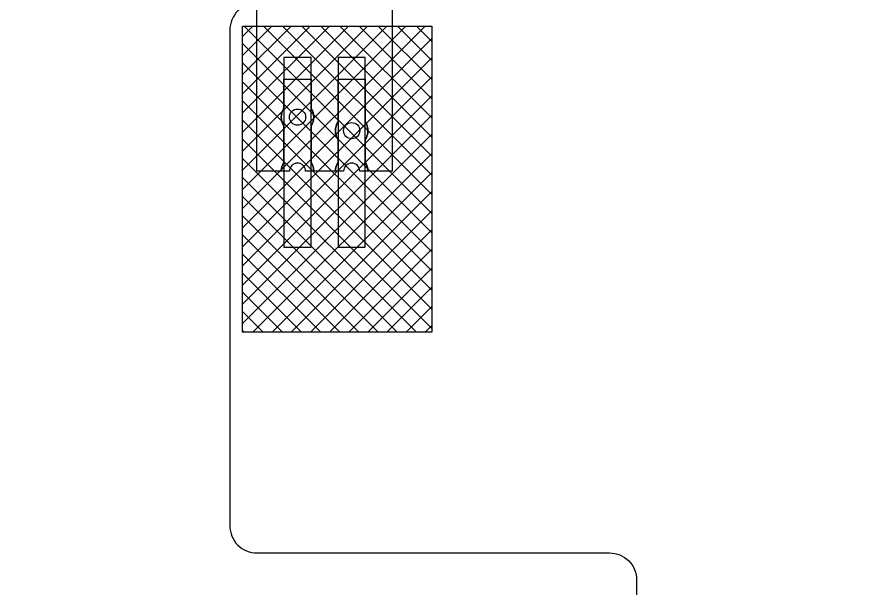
# Model space of a CAD drawing. Header units: inches. Extents: x 240 to 1407, y -538 to -118.
# Drawn here: x 981.22 to 997.09, y -379.83 to -369.29 of the extents above; entities that cross this region are included whole.
import ezdxf

# ---------------------------------------------------------------- set-up
doc = ezdxf.new("R2010")
doc.units = ezdxf.units.IN
doc.header["$LTSCALE"] = 1.21
doc.header["$MEASUREMENT"] = 0
doc.header["$PDMODE"] = 3
doc.header["$PDSIZE"] = 0.3125
doc.layers.get('0').update_dxf_attribs({"linetype": 'CONTINUOUS'})
doc.layers.get('Defpoints').update_dxf_attribs({"linetype": 'CONTINUOUS'})
doc.layers.add('FPC', color=40, linetype='CONTINUOUS', lineweight=20)
doc.styles.add('仿宋', font='', dxfattribs={"height": 2.5})
doc.styles.get('仿宋').set_extended_font_data('FangSong_GB2312')
doc.dimstyles.new('HC-1', dxfattribs={"dimtxt": 2.5, "dimasz": 1.5, "dimexe": 0.5, "dimexo": 0.5, "dimgap": 0.9, "dimtad": 0, "dimzin": 0, "dimdsep": 46, "dimtxsty": '仿宋', "dimcen": 0.5, "dimclrd": 3, "dimclre": 3, "dimclrt": 3, "dimazin": 0, "dimtfac": 1, "dimtmove": 0, "dimatfit": 3, "dimfxl": 1, "dimtolj": 1, "dimtzin": 0, "dimarcsym": 0})

# ---------------------------------------------------------------- blocks, each defined once
blk = doc.blocks.new('*D219')
at = {"color": 0, "lineweight": -2}
for p, q in [((973.76, -364.135), (950.484, -364.135)), ((950.984, -365.635), (950.984, -366.846)), ((950.984, -388.905), (950.984, -387.694)), ((992.357, -390.405), (950.484, -390.405))]:
    blk.add_line(p, q, dxfattribs=at)
at = {"color": 0}
for points in [[(950.734, -365.635), (951.234, -365.635), (950.984, -364.135)], [(950.734, -388.905), (951.234, -388.905), (950.984, -390.405)]]:
    blk.add_solid(points, dxfattribs=at)
at = {"layer": 'Defpoints', "color": 0}
for p in [(950.984, -364.135), (974.26, -364.135), (992.857, -390.405)]:
    blk.add_point(p, dxfattribs=at)
at = {"color": 7, "lineweight": 5, "insert": (950.984, -377.27), "char_height": 2.5, "attachment_point": 5, "rotation": 90, "style": '仿宋'}
blk.add_mtext('\\A1;26.27%%P0.5', dxfattribs=at)
blk = doc.blocks.new('*D220')
at = {"color": 0, "lineweight": -2}
for p, q in [((972.907, -364.485), (972.907, -400.436)), ((992.657, -390.705), (992.657, -400.436)), ((972.907, -399.936), (971.407, -399.936)), ((991.157, -399.936), (974.407, -399.936))]:
    blk.add_line(p, q, dxfattribs=at)
at = {"color": 0}
for points in [[(974.407, -399.686), (974.407, -400.186), (972.907, -399.936)], [(991.157, -399.686), (991.157, -400.186), (992.657, -399.936)]]:
    blk.add_solid(points, dxfattribs=at)
at = {"layer": 'Defpoints', "color": 0}
for p in [(972.907, -363.985), (992.657, -390.205), (972.907, -399.936)]:
    blk.add_point(p, dxfattribs=at)
at = {"color": 7, "lineweight": 5, "insert": (961.222, -399.936), "char_height": 2.5, "attachment_point": 5, "style": '仿宋'}
blk.add_mtext('\\A1;19.75%%P0.5', dxfattribs=at)

msp = doc.modelspace()

# ---------------------------------------------------------------- hatches: boundary and pattern name
at = {"layer": 'FPC'}
h = msp.add_hatch(dxfattribs=at)
h.set_pattern_fill('ANSI37', color=2, scale=2, style=0)
h.set_pattern_definition([(45, (518.79878, -9.25895), (-0.1767767, 0.1767767), []), (135, (518.79878, -9.25895), (-0.1767767, -0.1767767), [])])
h.paths.add_polyline_path([(985.379, -369.451), (988.874, -369.451), (988.874, -375.105), (985.379, -375.105)])

# ---------------------------------------------------------------- linework, layer by layer
at = {"color": 30, "linetype": 'Continuous', "lineweight": 5}
for points in [[(988.144, -363.635), (988.144, -372.132), (987.544, -372.132, 1), (987.244, -372.132), (986.544, -372.132, 1), (986.244, -372.132), (985.644, -372.132), (985.644, -363.635)], [(986.144, -370.432), (986.144, -370.967, 0.301511), (986.144, -371.298), (986.144, -371.967, 0.147477), (986.094, -372.132, -0.147477), (986.144, -371.967), (986.144, -371.298, -0.301511), (986.144, -370.967), (986.144, -370.432), (986.644, -370.432), (986.644, -370.967, -0.301511), (986.644, -371.298), (986.644, -371.967, -0.147477), (986.694, -372.132, 0.147477), (986.644, -371.967), (986.644, -371.298, 0.301511), (986.644, -370.967), (986.644, -370.432)], [(987.144, -370.432), (987.144, -371.217, 0.301511), (987.144, -371.548), (987.144, -371.967, 0.147477), (987.094, -372.132, -0.147477), (987.144, -371.967), (987.144, -371.548, -0.301511), (987.144, -371.217), (987.144, -370.432), (987.644, -370.432), (987.644, -371.217, -0.301511), (987.644, -371.548), (987.644, -371.967, -0.147477), (987.694, -372.132, 0.147477), (987.644, -371.967), (987.644, -371.548, 0.301511), (987.644, -371.217), (987.644, -370.432)]]:
    msp.add_lwpolyline(points, format="xyb", dxfattribs=at)
at = {"color": 2, "lineweight": 5}
for points in [[(986.144, -373.532), (986.644, -373.532), (986.644, -370.032), (986.144, -370.032)], [(987.144, -373.532), (987.644, -373.532), (987.644, -370.032), (987.144, -370.032)]]:
    msp.add_lwpolyline(points, close=True, dxfattribs=at)
at = {"color": 30, "linetype": 'Continuous', "lineweight": 5}
for centre in [(986.394, -371.132), (986.394, -371.132), (987.394, -371.382), (987.394, -371.382)]:
    msp.add_circle(centre, 0.15, dxfattribs=at)
at = {"layer": 'FPC', "color": 30}
msp.add_lwpolyline([(985.644, -379.185), (992.157, -379.185, -0.414214), (992.657, -379.685), (992.657, -390.205, 0.414214), (992.857, -390.405), (1012.957, -390.405, 0.414214), (1013.157, -390.205), (1013.157, -379.685, -0.414214), (1013.657, -379.185), (1023.405, -379.185, 0.414214), (1023.905, -378.685), (1023.905, -369.523, 0.414214), (1023.405, -369.023), (1017.344, -369.023, -0.414214), (1016.844, -368.523), (1016.844, -361.265), (988.944, -361.265), (988.944, -368.523, -0.414214), (988.444, -369.023), (985.644, -369.023, 0.414214), (985.144, -369.523), (985.144, -378.685, 0.414214)], format="xyb", close=True, dxfattribs=at)
at = {"layer": 'FPC', "color": 2}
msp.add_lwpolyline([(985.379, -369.451), (988.874, -369.451), (988.874, -375.105), (985.379, -375.105)], close=True, dxfattribs=at)

# ---------------------------------------------------------------- dimensions: what is measured, and where the dimension line sits
at = {"color": 3, "lineweight": 5}
dim = msp.add_linear_dim(base=(972.907, -399.936), p1=(992.657, -390.205), p2=(972.907, -363.985), text='<>%%P0.5', dimstyle='HC-1', override={"dimtxsty": '仿宋', "dimclrd": 0, "dimclre": 0, "dimclrt": 7, "dimfxl": 0.5, "dimarcsym": 2}, dxfattribs=at)
dim.commit()
dim.dimension.update_dxf_attribs({"geometry": '*D220', "text_midpoint": (961.222, -399.936)})
dim = msp.add_linear_dim(base=(950.984, -364.135), p1=(992.857, -390.405), p2=(974.26, -364.135), angle=90, text='<>%%P0.5', dimstyle='HC-1', override={"dimclrd": 0, "dimclre": 0, "dimclrt": 7, "dimfxl": 0.5, "dimarcsym": 2}, dxfattribs=at)
dim.commit()
dim.dimension.update_dxf_attribs({"geometry": '*D219', "text_midpoint": (950.984, -377.27), "dimtype": 160})

doc.saveas('drawing.dxf')
